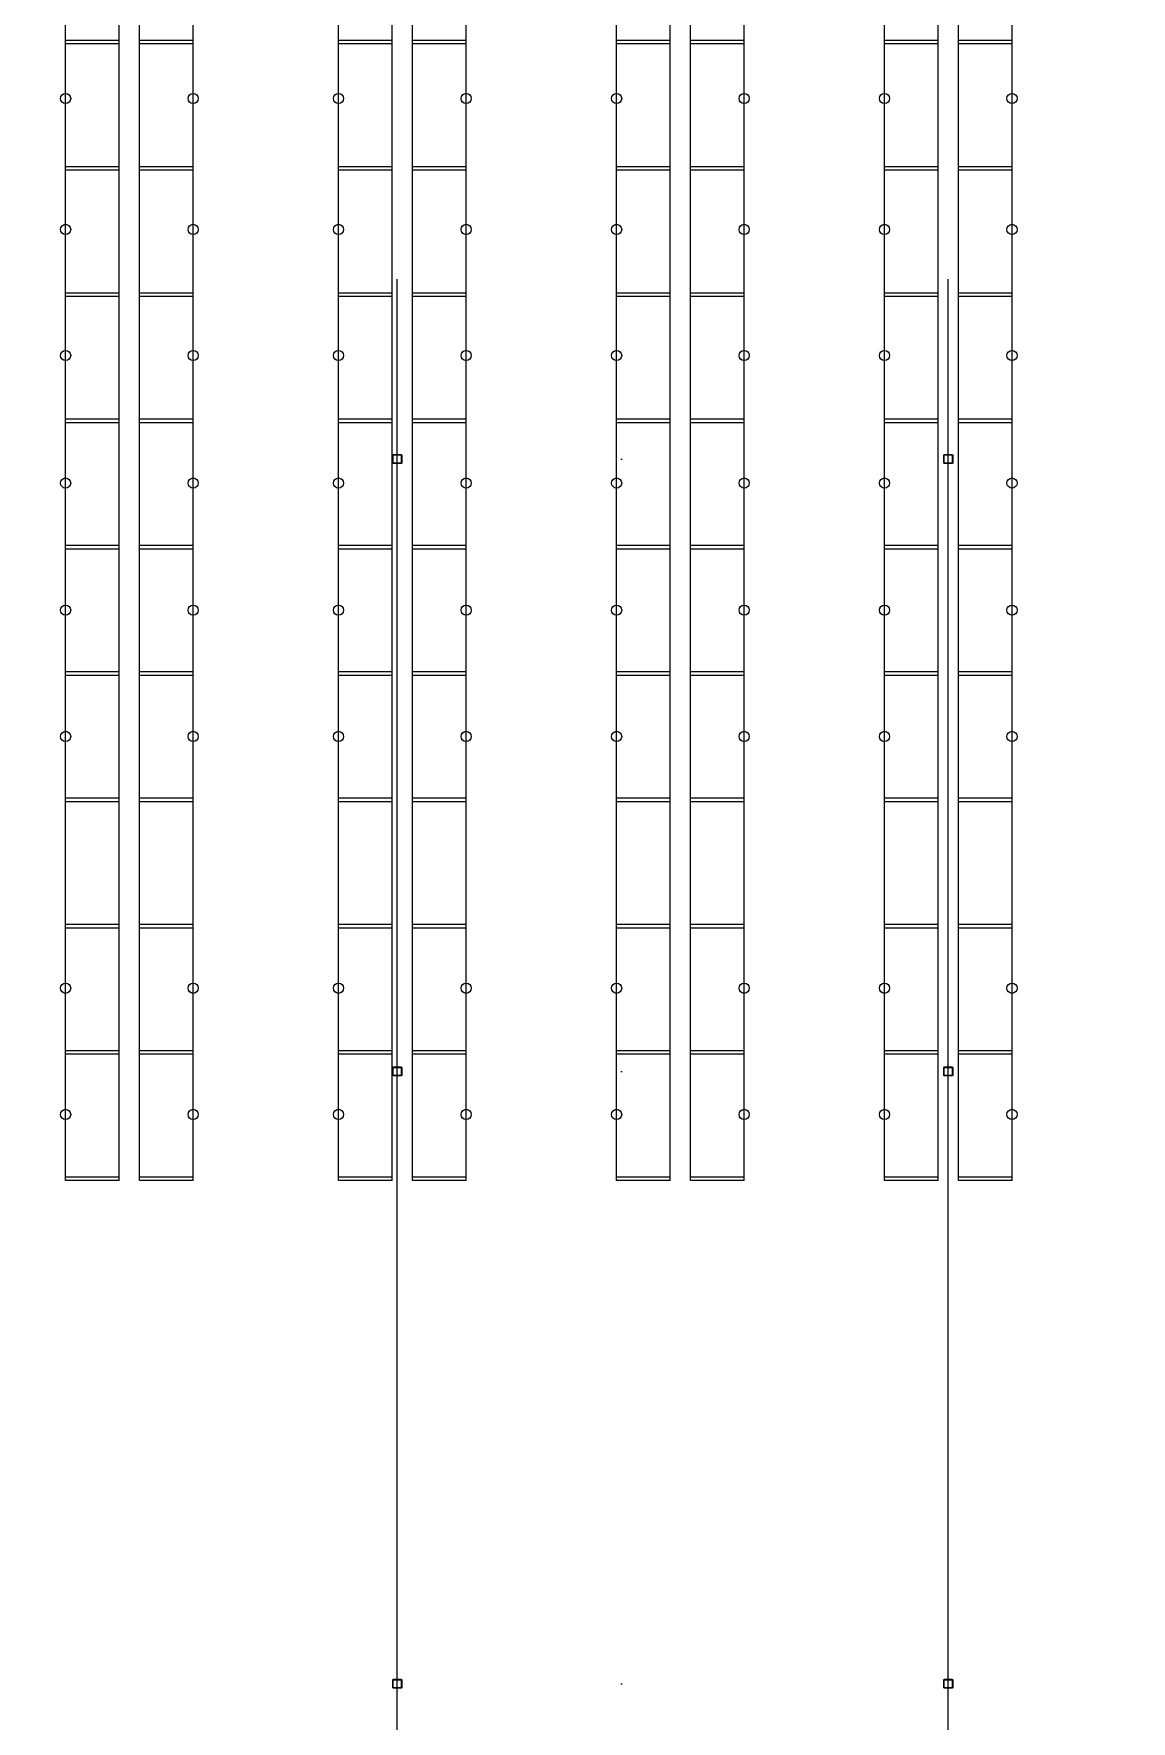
# Model space of a CAD drawing. Header units: millimetres. Extents: x 626570 to 643256, y 6233 to 11343.
# Drawn here: x 631563 to 632423, y 7497 to 8820 of the extents above; entities that cross this region are included whole.
import ezdxf

# ---------------------------------------------------------------- set-up
doc = ezdxf.new("R2010")
doc.units = ezdxf.units.MM
doc.header["$LTSCALE"] = 4000
doc.header["$MEASUREMENT"] = 0
doc.linetypes.add('DASHDOT', pattern=[1, 0.5, -0.25, 0, -0.25])
doc.layers.get('0').update_dxf_attribs({"linetype": 'CONTINUOUS'})
for name, color, linetype in [('LIGHTS', 50, 'CONTINUOUS'), ('MASTERFOUNDATION_1', 4, 'DASHDOT'), ('MASTERFOUNDATION_25', 7, 'CONTINUOUS'), ('RACK', 170, 'CONTINUOUS')]:
    doc.layers.add(name, color=color, linetype=linetype)
doc.styles.get("Standard").update_dxf_attribs({"font": 'simplex.shx'})

# ---------------------------------------------------------------- blocks, each defined once
blk = doc.blocks.new('R96X42')
for p, q in [((0, 0), (0, 42)), ((0, 42), (3, 42)), ((3, 42), (3, 0)), ((3, 42), (99, 42)), ((3, 42), (3, 0)), ((99, 0), (99, 42)), ((99, 0), (99, 42)), ((99, 42), (102, 42)), ((102, 42), (102, 0)), ((0, 0), (3, 0)), ((3, 0), (99, 0)), ((99, 0), (102, 0))]:
    blk.add_line(p, q)
at = {"width": 0.9, "flags": 1}
blk.add_attdef('RACK_TYPE', (18.2, 8.9), '', height=2, dxfattribs=at)

msp = doc.modelspace()

# ---------------------------------------------------------------- linework, layer by layer
at = {"layer": 'LIGHTS'}
for centre in [(631587.8, 8769.2), (631687.8, 8769.2), (631801.8, 8769.2), (631901.8, 8769.2), (632019.8, 8769.2), (632119.8, 8769.2), (632229.8, 8769.2), (632329.8, 8769.2), (631587.8, 8666.6), (631687.8, 8666.6), (631801.8, 8666.6), (631901.8, 8666.6), (632019.8, 8666.6), (632119.8, 8666.6), (632229.8, 8666.6), (632329.8, 8666.6), (631587.8, 8567.8), (631687.8, 8567.8), (631801.8, 8567.8), (631901.8, 8567.8), (632019.8, 8567.8), (632119.8, 8567.8), (632229.8, 8567.8), (632329.8, 8567.8), (631587.8, 8467.8), (631687.8, 8467.8), (631801.8, 8467.8), (631901.8, 8467.8), (632019.8, 8467.8), (632119.8, 8467.8), (632229.8, 8467.8), (632329.8, 8467.8), (631587.8, 8368.1), (631687.8, 8368.1), (631801.8, 8368.1), (631901.8, 8368.1), (632019.8, 8368.1), (632119.8, 8368.1), (632229.8, 8368.1), (632329.8, 8368.1), (631587.8, 8269.2), (631687.8, 8269.2), (631801.8, 8269.2), (631901.8, 8269.2), (632019.8, 8269.2), (632119.8, 8269.2), (632229.8, 8269.2), (632329.8, 8269.2), (631587.8, 8071.8), (631687.8, 8071.8), (631801.8, 8071.8), (631901.8, 8071.8), (632019.8, 8071.8), (632119.8, 8071.8), (632229.8, 8071.8), (632329.8, 8071.8), (631587.8, 7972.9), (631687.8, 7972.9), (631801.8, 7972.9), (631901.8, 7972.9), (632019.8, 7972.9), (632119.8, 7972.9), (632229.8, 7972.9), (632329.8, 7972.9)]:
    msp.add_circle(centre, 3.99, dxfattribs=at)
at = {"layer": 'MASTERFOUNDATION_1', "linetype": 'DASHDOT'}
for p, q in [((631847.8, 6627.5), (631847.8, 11123.2)), ((632279.8, 6627.5), (632279.8, 11123.2)), ((643023.9, 8486.6), (626795.2, 8486.6)), ((643023.9, 8006.6), (626795.2, 8006.6)), ((643023.9, 7526.6), (626795.2, 7526.6)), ((643023.9, 7526.6), (626795.2, 7526.6))]:
    msp.add_line(p, q, dxfattribs=at)
at = {"layer": 'MASTERFOUNDATION_25', "linetype": 'Continuous', "flags": 128}
for points in [[(631845, 8490.1), (631850.7, 8490.1), (631850.7, 8490.1), (631850.8, 8490.1), (631850.8, 8490.1), (631850.8, 8490.1), (631850.8, 8490.1), (631850.8, 8490.1), (631850.9, 8490.1), (631850.9, 8490.1), (631850.9, 8490.1), (631850.9, 8490.1), (631851, 8490.1), (631851, 8490.1), (631851, 8490), (631851, 8490), (631851, 8490), (631851, 8490), (631851.1, 8490), (631851.1, 8490), (631851.1, 8490), (631851.1, 8490), (631851.1, 8489.9), (631851.1, 8489.9), (631851.2, 8489.9), (631851.2, 8489.9), (631851.2, 8489.9), (631851.2, 8489.9), (631851.2, 8489.9), (631851.2, 8489.8), (631851.2, 8489.8), (631851.3, 8489.8), (631851.3, 8489.8), (631851.3, 8489.8), (631851.3, 8489.7), (631851.3, 8489.7), (631851.3, 8489.7), (631851.3, 8489.7), (631851.3, 8489.7), (631851.3, 8489.6), (631851.3, 8489.6), (631851.3, 8489.6), (631851.3, 8489.6), (631851.3, 8489.6), (631851.3, 8489.5), (631851.3, 8489.5), (631851.3, 8489.5), (631851.3, 8483.7), (631851.3, 8483.7), (631851.3, 8483.7), (631851.3, 8483.7), (631851.3, 8483.6), (631851.3, 8483.6), (631851.3, 8483.6), (631851.3, 8483.6), (631851.3, 8483.6), (631851.3, 8483.5), (631851.3, 8483.5), (631851.3, 8483.5), (631851.3, 8483.5), (631851.3, 8483.5), (631851.3, 8483.4), (631851.3, 8483.4), (631851.2, 8483.4), (631851.2, 8483.4), (631851.2, 8483.4), (631851.2, 8483.3), (631851.2, 8483.3), (631851.2, 8483.3), (631851.2, 8483.3), (631851.1, 8483.3), (631851.1, 8483.3), (631851.1, 8483.3), (631851.1, 8483.2), (631851.1, 8483.2), (631851.1, 8483.2), (631851, 8483.2), (631851, 8483.2), (631851, 8483.2), (631851, 8483.2), (631851, 8483.2), (631851, 8483.2), (631850.9, 8483.1), (631850.9, 8483.1), (631850.9, 8483.1), (631850.9, 8483.1), (631850.8, 8483.1), (631850.8, 8483.1), (631850.8, 8483.1), (631850.8, 8483.1), (631850.8, 8483.1), (631850.7, 8483.1), (631850.7, 8483.1), (631845, 8483.1), (631844.9, 8483.1), (631844.9, 8483.1), (631844.9, 8483.1), (631844.9, 8483.1), (631844.9, 8483.1), (631844.8, 8483.1), (631844.8, 8483.1), (631844.8, 8483.1), (631844.8, 8483.1), (631844.7, 8483.1), (631844.7, 8483.2), (631844.7, 8483.2), (631844.7, 8483.2), (631844.7, 8483.2), (631844.6, 8483.2), (631844.6, 8483.2), (631844.6, 8483.2), (631844.6, 8483.2), (631844.6, 8483.2), (631844.6, 8483.3), (631844.5, 8483.3), (631844.5, 8483.3), (631844.5, 8483.3), (631844.5, 8483.3), (631844.5, 8483.3), (631844.5, 8483.3), (631844.5, 8483.4), (631844.4, 8483.4), (631844.4, 8483.4), (631844.4, 8483.4), (631844.4, 8483.4), (631844.4, 8483.5), (631844.4, 8483.5), (631844.4, 8483.5), (631844.4, 8483.5), (631844.4, 8483.5), (631844.4, 8483.6), (631844.4, 8483.6), (631844.4, 8483.6), (631844.3, 8483.6), (631844.3, 8483.6), (631844.3, 8483.7), (631844.3, 8483.7), (631844.3, 8483.7), (631844.3, 8483.7), (631844.3, 8489.5), (631844.3, 8489.5), (631844.3, 8489.5), (631844.3, 8489.6), (631844.3, 8489.6), (631844.3, 8489.6), (631844.4, 8489.6), (631844.4, 8489.6), (631844.4, 8489.7), (631844.4, 8489.7), (631844.4, 8489.7), (631844.4, 8489.7), (631844.4, 8489.7), (631844.4, 8489.8), (631844.4, 8489.8), (631844.4, 8489.8), (631844.4, 8489.8), (631844.4, 8489.8), (631844.5, 8489.9), (631844.5, 8489.9), (631844.5, 8489.9), (631844.5, 8489.9), (631844.5, 8489.9), (631844.5, 8489.9), (631844.5, 8489.9), (631844.6, 8490), (631844.6, 8490), (631844.6, 8490), (631844.6, 8490), (631844.6, 8490), (631844.6, 8490), (631844.7, 8490), (631844.7, 8490), (631844.7, 8490.1), (631844.7, 8490.1), (631844.7, 8490.1), (631844.8, 8490.1), (631844.8, 8490.1), (631844.8, 8490.1), (631844.8, 8490.1), (631844.9, 8490.1), (631844.9, 8490.1), (631844.9, 8490.1), (631844.9, 8490.1), (631844.9, 8490.1), (631845, 8490.1)], [(631845, 8489.8), (631850.7, 8489.8), (631850.7, 8489.8), (631850.7, 8489.8), (631850.7, 8489.8), (631850.8, 8489.8), (631850.8, 8489.8), (631850.8, 8489.8), (631850.8, 8489.8), (631850.8, 8489.8), (631850.8, 8489.8), (631850.8, 8489.8), (631850.8, 8489.8), (631850.8, 8489.8), (631850.9, 8489.8), (631850.9, 8489.8), (631850.9, 8489.8), (631850.9, 8489.7), (631850.9, 8489.7), (631850.9, 8489.7), (631850.9, 8489.7), (631850.9, 8489.7), (631850.9, 8489.7), (631850.9, 8489.7), (631850.9, 8489.7), (631850.9, 8489.7), (631851, 8489.7), (631851, 8489.7), (631851, 8489.7), (631851, 8489.7), (631851, 8489.7), (631851, 8489.6), (631851, 8489.6), (631851, 8489.6), (631851, 8489.6), (631851, 8489.6), (631851, 8489.6), (631851, 8489.6), (631851, 8489.6), (631851, 8489.6), (631851, 8489.6), (631851, 8489.5), (631851, 8489.5), (631851, 8489.5), (631851, 8489.5), (631851, 8489.5), (631851, 8489.5), (631851, 8483.7), (631851, 8483.7), (631851, 8483.7), (631851, 8483.7), (631851, 8483.7), (631851, 8483.7), (631851, 8483.7), (631851, 8483.7), (631851, 8483.6), (631851, 8483.6), (631851, 8483.6), (631851, 8483.6), (631851, 8483.6), (631851, 8483.6), (631851, 8483.6), (631851, 8483.6), (631851, 8483.6), (631851, 8483.6), (631851, 8483.5), (631851, 8483.5), (631851, 8483.5), (631850.9, 8483.5), (631850.9, 8483.5), (631850.9, 8483.5), (631850.9, 8483.5), (631850.9, 8483.5), (631850.9, 8483.5), (631850.9, 8483.5), (631850.9, 8483.5), (631850.9, 8483.5), (631850.9, 8483.5), (631850.9, 8483.5), (631850.9, 8483.5), (631850.8, 8483.4), (631850.8, 8483.4), (631850.8, 8483.4), (631850.8, 8483.4), (631850.8, 8483.4), (631850.8, 8483.4), (631850.8, 8483.4), (631850.8, 8483.4), (631850.8, 8483.4), (631850.7, 8483.4), (631850.7, 8483.4), (631850.7, 8483.4), (631850.7, 8483.4), (631845, 8483.4), (631844.9, 8483.4), (631844.9, 8483.4), (631844.9, 8483.4), (631844.9, 8483.4), (631844.9, 8483.4), (631844.9, 8483.4), (631844.9, 8483.4), (631844.9, 8483.4), (631844.9, 8483.4), (631844.9, 8483.4), (631844.8, 8483.4), (631844.8, 8483.4), (631844.8, 8483.5), (631844.8, 8483.5), (631844.8, 8483.5), (631844.8, 8483.5), (631844.8, 8483.5), (631844.8, 8483.5), (631844.8, 8483.5), (631844.8, 8483.5), (631844.8, 8483.5), (631844.7, 8483.5), (631844.7, 8483.5), (631844.7, 8483.5), (631844.7, 8483.5), (631844.7, 8483.5), (631844.7, 8483.5), (631844.7, 8483.6), (631844.7, 8483.6), (631844.7, 8483.6), (631844.7, 8483.6), (631844.7, 8483.6), (631844.7, 8483.6), (631844.7, 8483.6), (631844.7, 8483.6), (631844.7, 8483.6), (631844.7, 8483.6), (631844.7, 8483.7), (631844.7, 8483.7), (631844.7, 8483.7), (631844.7, 8483.7), (631844.7, 8483.7), (631844.7, 8483.7), (631844.7, 8483.7), (631844.7, 8483.7), (631844.7, 8489.5), (631844.7, 8489.5), (631844.7, 8489.5), (631844.7, 8489.5), (631844.7, 8489.5), (631844.7, 8489.5), (631844.7, 8489.6), (631844.7, 8489.6), (631844.7, 8489.6), (631844.7, 8489.6), (631844.7, 8489.6), (631844.7, 8489.6), (631844.7, 8489.6), (631844.7, 8489.6), (631844.7, 8489.6), (631844.7, 8489.6), (631844.7, 8489.7), (631844.7, 8489.7), (631844.7, 8489.7), (631844.7, 8489.7), (631844.7, 8489.7), (631844.7, 8489.7), (631844.7, 8489.7), (631844.7, 8489.7), (631844.8, 8489.7), (631844.8, 8489.7), (631844.8, 8489.7), (631844.8, 8489.7), (631844.8, 8489.7), (631844.8, 8489.7), (631844.8, 8489.8), (631844.8, 8489.8), (631844.8, 8489.8), (631844.8, 8489.8), (631844.8, 8489.8), (631844.9, 8489.8), (631844.9, 8489.8), (631844.9, 8489.8), (631844.9, 8489.8), (631844.9, 8489.8), (631844.9, 8489.8), (631844.9, 8489.8), (631844.9, 8489.8), (631844.9, 8489.8), (631844.9, 8489.8), (631845, 8489.8)], [(632277, 8490.1), (632282.7, 8490.1), (632282.7, 8490.1), (632282.8, 8490.1), (632282.8, 8490.1), (632282.8, 8490.1), (632282.8, 8490.1), (632282.9, 8490.1), (632282.9, 8490.1), (632282.9, 8490.1), (632282.9, 8490.1), (632282.9, 8490.1), (632283, 8490.1), (632283, 8490.1), (632283, 8490), (632283, 8490), (632283, 8490), (632283.1, 8490), (632283.1, 8490), (632283.1, 8490), (632283.1, 8490), (632283.1, 8490), (632283.1, 8489.9), (632283.2, 8489.9), (632283.2, 8489.9), (632283.2, 8489.9), (632283.2, 8489.9), (632283.2, 8489.9), (632283.2, 8489.9), (632283.2, 8489.8), (632283.3, 8489.8), (632283.3, 8489.8), (632283.3, 8489.8), (632283.3, 8489.8), (632283.3, 8489.7), (632283.3, 8489.7), (632283.3, 8489.7), (632283.3, 8489.7), (632283.3, 8489.7), (632283.3, 8489.6), (632283.3, 8489.6), (632283.3, 8489.6), (632283.3, 8489.6), (632283.3, 8489.6), (632283.3, 8489.5), (632283.3, 8489.5), (632283.3, 8489.5), (632283.3, 8483.7), (632283.3, 8483.7), (632283.3, 8483.7), (632283.3, 8483.7), (632283.3, 8483.6), (632283.3, 8483.6), (632283.3, 8483.6), (632283.3, 8483.6), (632283.3, 8483.6), (632283.3, 8483.5), (632283.3, 8483.5), (632283.3, 8483.5), (632283.3, 8483.5), (632283.3, 8483.5), (632283.3, 8483.4), (632283.3, 8483.4), (632283.3, 8483.4), (632283.2, 8483.4), (632283.2, 8483.4), (632283.2, 8483.3), (632283.2, 8483.3), (632283.2, 8483.3), (632283.2, 8483.3), (632283.2, 8483.3), (632283.1, 8483.3), (632283.1, 8483.3), (632283.1, 8483.2), (632283.1, 8483.2), (632283.1, 8483.2), (632283.1, 8483.2), (632283, 8483.2), (632283, 8483.2), (632283, 8483.2), (632283, 8483.2), (632283, 8483.2), (632282.9, 8483.1), (632282.9, 8483.1), (632282.9, 8483.1), (632282.9, 8483.1), (632282.9, 8483.1), (632282.8, 8483.1), (632282.8, 8483.1), (632282.8, 8483.1), (632282.8, 8483.1), (632282.7, 8483.1), (632282.7, 8483.1), (632277, 8483.1), (632276.9, 8483.1), (632276.9, 8483.1), (632276.9, 8483.1), (632276.9, 8483.1), (632276.9, 8483.1), (632276.8, 8483.1), (632276.8, 8483.1), (632276.8, 8483.1), (632276.8, 8483.1), (632276.8, 8483.1), (632276.7, 8483.2), (632276.7, 8483.2), (632276.7, 8483.2), (632276.7, 8483.2), (632276.7, 8483.2), (632276.6, 8483.2), (632276.6, 8483.2), (632276.6, 8483.2), (632276.6, 8483.2), (632276.6, 8483.3), (632276.6, 8483.3), (632276.5, 8483.3), (632276.5, 8483.3), (632276.5, 8483.3), (632276.5, 8483.3), (632276.5, 8483.3), (632276.5, 8483.4), (632276.5, 8483.4), (632276.4, 8483.4), (632276.4, 8483.4), (632276.4, 8483.4), (632276.4, 8483.5), (632276.4, 8483.5), (632276.4, 8483.5), (632276.4, 8483.5), (632276.4, 8483.5), (632276.4, 8483.6), (632276.4, 8483.6), (632276.4, 8483.6), (632276.4, 8483.6), (632276.4, 8483.6), (632276.4, 8483.7), (632276.3, 8483.7), (632276.3, 8483.7), (632276.3, 8483.7), (632276.3, 8489.5), (632276.3, 8489.5), (632276.3, 8489.5), (632276.4, 8489.6), (632276.4, 8489.6), (632276.4, 8489.6), (632276.4, 8489.6), (632276.4, 8489.6), (632276.4, 8489.7), (632276.4, 8489.7), (632276.4, 8489.7), (632276.4, 8489.7), (632276.4, 8489.7), (632276.4, 8489.8), (632276.4, 8489.8), (632276.4, 8489.8), (632276.4, 8489.8), (632276.5, 8489.8), (632276.5, 8489.9), (632276.5, 8489.9), (632276.5, 8489.9), (632276.5, 8489.9), (632276.5, 8489.9), (632276.5, 8489.9), (632276.6, 8489.9), (632276.6, 8490), (632276.6, 8490), (632276.6, 8490), (632276.6, 8490), (632276.6, 8490), (632276.7, 8490), (632276.7, 8490), (632276.7, 8490), (632276.7, 8490.1), (632276.7, 8490.1), (632276.8, 8490.1), (632276.8, 8490.1), (632276.8, 8490.1), (632276.8, 8490.1), (632276.8, 8490.1), (632276.9, 8490.1), (632276.9, 8490.1), (632276.9, 8490.1), (632276.9, 8490.1), (632276.9, 8490.1), (632277, 8490.1)], [(632277, 8489.8), (632282.7, 8489.8), (632282.7, 8489.8), (632282.7, 8489.8), (632282.8, 8489.8), (632282.8, 8489.8), (632282.8, 8489.8), (632282.8, 8489.8), (632282.8, 8489.8), (632282.8, 8489.8), (632282.8, 8489.8), (632282.8, 8489.8), (632282.8, 8489.8), (632282.9, 8489.8), (632282.9, 8489.8), (632282.9, 8489.8), (632282.9, 8489.8), (632282.9, 8489.7), (632282.9, 8489.7), (632282.9, 8489.7), (632282.9, 8489.7), (632282.9, 8489.7), (632282.9, 8489.7), (632282.9, 8489.7), (632282.9, 8489.7), (632283, 8489.7), (632283, 8489.7), (632283, 8489.7), (632283, 8489.7), (632283, 8489.7), (632283, 8489.7), (632283, 8489.6), (632283, 8489.6), (632283, 8489.6), (632283, 8489.6), (632283, 8489.6), (632283, 8489.6), (632283, 8489.6), (632283, 8489.6), (632283, 8489.6), (632283, 8489.6), (632283, 8489.5), (632283, 8489.5), (632283, 8489.5), (632283, 8489.5), (632283, 8489.5), (632283, 8489.5), (632283, 8483.7), (632283, 8483.7), (632283, 8483.7), (632283, 8483.7), (632283, 8483.7), (632283, 8483.7), (632283, 8483.7), (632283, 8483.7), (632283, 8483.6), (632283, 8483.6), (632283, 8483.6), (632283, 8483.6), (632283, 8483.6), (632283, 8483.6), (632283, 8483.6), (632283, 8483.6), (632283, 8483.6), (632283, 8483.6), (632283, 8483.5), (632283, 8483.5), (632283, 8483.5), (632283, 8483.5), (632282.9, 8483.5), (632282.9, 8483.5), (632282.9, 8483.5), (632282.9, 8483.5), (632282.9, 8483.5), (632282.9, 8483.5), (632282.9, 8483.5), (632282.9, 8483.5), (632282.9, 8483.5), (632282.9, 8483.5), (632282.9, 8483.5), (632282.9, 8483.4), (632282.8, 8483.4), (632282.8, 8483.4), (632282.8, 8483.4), (632282.8, 8483.4), (632282.8, 8483.4), (632282.8, 8483.4), (632282.8, 8483.4), (632282.8, 8483.4), (632282.8, 8483.4), (632282.7, 8483.4), (632282.7, 8483.4), (632282.7, 8483.4), (632277, 8483.4), (632277, 8483.4), (632276.9, 8483.4), (632276.9, 8483.4), (632276.9, 8483.4), (632276.9, 8483.4), (632276.9, 8483.4), (632276.9, 8483.4), (632276.9, 8483.4), (632276.9, 8483.4), (632276.9, 8483.4), (632276.9, 8483.4), (632276.8, 8483.4), (632276.8, 8483.5), (632276.8, 8483.5), (632276.8, 8483.5), (632276.8, 8483.5), (632276.8, 8483.5), (632276.8, 8483.5), (632276.8, 8483.5), (632276.8, 8483.5), (632276.8, 8483.5), (632276.8, 8483.5), (632276.7, 8483.5), (632276.7, 8483.5), (632276.7, 8483.5), (632276.7, 8483.5), (632276.7, 8483.5), (632276.7, 8483.6), (632276.7, 8483.6), (632276.7, 8483.6), (632276.7, 8483.6), (632276.7, 8483.6), (632276.7, 8483.6), (632276.7, 8483.6), (632276.7, 8483.6), (632276.7, 8483.6), (632276.7, 8483.6), (632276.7, 8483.7), (632276.7, 8483.7), (632276.7, 8483.7), (632276.7, 8483.7), (632276.7, 8483.7), (632276.7, 8483.7), (632276.7, 8483.7), (632276.7, 8483.7), (632276.7, 8489.5), (632276.7, 8489.5), (632276.7, 8489.5), (632276.7, 8489.5), (632276.7, 8489.5), (632276.7, 8489.5), (632276.7, 8489.6), (632276.7, 8489.6), (632276.7, 8489.6), (632276.7, 8489.6), (632276.7, 8489.6), (632276.7, 8489.6), (632276.7, 8489.6), (632276.7, 8489.6), (632276.7, 8489.6), (632276.7, 8489.6), (632276.7, 8489.7), (632276.7, 8489.7), (632276.7, 8489.7), (632276.7, 8489.7), (632276.7, 8489.7), (632276.7, 8489.7), (632276.7, 8489.7), (632276.8, 8489.7), (632276.8, 8489.7), (632276.8, 8489.7), (632276.8, 8489.7), (632276.8, 8489.7), (632276.8, 8489.7), (632276.8, 8489.7), (632276.8, 8489.8), (632276.8, 8489.8), (632276.8, 8489.8), (632276.8, 8489.8), (632276.9, 8489.8), (632276.9, 8489.8), (632276.9, 8489.8), (632276.9, 8489.8), (632276.9, 8489.8), (632276.9, 8489.8), (632276.9, 8489.8), (632276.9, 8489.8), (632276.9, 8489.8), (632276.9, 8489.8), (632277, 8489.8), (632277, 8489.8)], [(631845, 8010.1), (631850.7, 8010.1), (631850.7, 8010.1), (631850.8, 8010.1), (631850.8, 8010.1), (631850.8, 8010.1), (631850.8, 8010.1), (631850.8, 8010.1), (631850.9, 8010.1), (631850.9, 8010.1), (631850.9, 8010.1), (631850.9, 8010.1), (631851, 8010.1), (631851, 8010.1), (631851, 8010), (631851, 8010), (631851, 8010), (631851, 8010), (631851.1, 8010), (631851.1, 8010), (631851.1, 8010), (631851.1, 8010), (631851.1, 8009.9), (631851.1, 8009.9), (631851.2, 8009.9), (631851.2, 8009.9), (631851.2, 8009.9), (631851.2, 8009.9), (631851.2, 8009.9), (631851.2, 8009.8), (631851.2, 8009.8), (631851.3, 8009.8), (631851.3, 8009.8), (631851.3, 8009.8), (631851.3, 8009.7), (631851.3, 8009.7), (631851.3, 8009.7), (631851.3, 8009.7), (631851.3, 8009.7), (631851.3, 8009.6), (631851.3, 8009.6), (631851.3, 8009.6), (631851.3, 8009.6), (631851.3, 8009.6), (631851.3, 8009.5), (631851.3, 8009.5), (631851.3, 8009.5), (631851.3, 8003.7), (631851.3, 8003.7), (631851.3, 8003.7), (631851.3, 8003.7), (631851.3, 8003.6), (631851.3, 8003.6), (631851.3, 8003.6), (631851.3, 8003.6), (631851.3, 8003.6), (631851.3, 8003.5), (631851.3, 8003.5), (631851.3, 8003.5), (631851.3, 8003.5), (631851.3, 8003.5), (631851.3, 8003.4), (631851.3, 8003.4), (631851.2, 8003.4), (631851.2, 8003.4), (631851.2, 8003.4), (631851.2, 8003.3), (631851.2, 8003.3), (631851.2, 8003.3), (631851.2, 8003.3), (631851.1, 8003.3), (631851.1, 8003.3), (631851.1, 8003.3), (631851.1, 8003.2), (631851.1, 8003.2), (631851.1, 8003.2), (631851, 8003.2), (631851, 8003.2), (631851, 8003.2), (631851, 8003.2), (631851, 8003.2), (631851, 8003.2), (631850.9, 8003.1), (631850.9, 8003.1), (631850.9, 8003.1), (631850.9, 8003.1), (631850.8, 8003.1), (631850.8, 8003.1), (631850.8, 8003.1), (631850.8, 8003.1), (631850.8, 8003.1), (631850.7, 8003.1), (631850.7, 8003.1), (631845, 8003.1), (631844.9, 8003.1), (631844.9, 8003.1), (631844.9, 8003.1), (631844.9, 8003.1), (631844.9, 8003.1), (631844.8, 8003.1), (631844.8, 8003.1), (631844.8, 8003.1), (631844.8, 8003.1), (631844.7, 8003.1), (631844.7, 8003.2), (631844.7, 8003.2), (631844.7, 8003.2), (631844.7, 8003.2), (631844.6, 8003.2), (631844.6, 8003.2), (631844.6, 8003.2), (631844.6, 8003.2), (631844.6, 8003.2), (631844.6, 8003.3), (631844.5, 8003.3), (631844.5, 8003.3), (631844.5, 8003.3), (631844.5, 8003.3), (631844.5, 8003.3), (631844.5, 8003.3), (631844.5, 8003.4), (631844.4, 8003.4), (631844.4, 8003.4), (631844.4, 8003.4), (631844.4, 8003.4), (631844.4, 8003.5), (631844.4, 8003.5), (631844.4, 8003.5), (631844.4, 8003.5), (631844.4, 8003.5), (631844.4, 8003.6), (631844.4, 8003.6), (631844.4, 8003.6), (631844.3, 8003.6), (631844.3, 8003.6), (631844.3, 8003.7), (631844.3, 8003.7), (631844.3, 8003.7), (631844.3, 8003.7), (631844.3, 8009.5), (631844.3, 8009.5), (631844.3, 8009.5), (631844.3, 8009.6), (631844.3, 8009.6), (631844.3, 8009.6), (631844.4, 8009.6), (631844.4, 8009.6), (631844.4, 8009.7), (631844.4, 8009.7), (631844.4, 8009.7), (631844.4, 8009.7), (631844.4, 8009.7), (631844.4, 8009.8), (631844.4, 8009.8), (631844.4, 8009.8), (631844.4, 8009.8), (631844.4, 8009.8), (631844.5, 8009.9), (631844.5, 8009.9), (631844.5, 8009.9), (631844.5, 8009.9), (631844.5, 8009.9), (631844.5, 8009.9), (631844.5, 8009.9), (631844.6, 8010), (631844.6, 8010), (631844.6, 8010), (631844.6, 8010), (631844.6, 8010), (631844.6, 8010), (631844.7, 8010), (631844.7, 8010), (631844.7, 8010.1), (631844.7, 8010.1), (631844.7, 8010.1), (631844.8, 8010.1), (631844.8, 8010.1), (631844.8, 8010.1), (631844.8, 8010.1), (631844.9, 8010.1), (631844.9, 8010.1), (631844.9, 8010.1), (631844.9, 8010.1), (631844.9, 8010.1), (631845, 8010.1)], [(631845, 8009.8), (631850.7, 8009.8), (631850.7, 8009.8), (631850.7, 8009.8), (631850.7, 8009.8), (631850.8, 8009.8), (631850.8, 8009.8), (631850.8, 8009.8), (631850.8, 8009.8), (631850.8, 8009.8), (631850.8, 8009.8), (631850.8, 8009.8), (631850.8, 8009.8), (631850.8, 8009.8), (631850.9, 8009.8), (631850.9, 8009.8), (631850.9, 8009.8), (631850.9, 8009.7), (631850.9, 8009.7), (631850.9, 8009.7), (631850.9, 8009.7), (631850.9, 8009.7), (631850.9, 8009.7), (631850.9, 8009.7), (631850.9, 8009.7), (631850.9, 8009.7), (631851, 8009.7), (631851, 8009.7), (631851, 8009.7), (631851, 8009.7), (631851, 8009.7), (631851, 8009.6), (631851, 8009.6), (631851, 8009.6), (631851, 8009.6), (631851, 8009.6), (631851, 8009.6), (631851, 8009.6), (631851, 8009.6), (631851, 8009.6), (631851, 8009.6), (631851, 8009.5), (631851, 8009.5), (631851, 8009.5), (631851, 8009.5), (631851, 8009.5), (631851, 8009.5), (631851, 8003.7), (631851, 8003.7), (631851, 8003.7), (631851, 8003.7), (631851, 8003.7), (631851, 8003.7), (631851, 8003.7), (631851, 8003.7), (631851, 8003.6), (631851, 8003.6), (631851, 8003.6), (631851, 8003.6), (631851, 8003.6), (631851, 8003.6), (631851, 8003.6), (631851, 8003.6), (631851, 8003.6), (631851, 8003.6), (631851, 8003.5), (631851, 8003.5), (631851, 8003.5), (631850.9, 8003.5), (631850.9, 8003.5), (631850.9, 8003.5), (631850.9, 8003.5), (631850.9, 8003.5), (631850.9, 8003.5), (631850.9, 8003.5), (631850.9, 8003.5), (631850.9, 8003.5), (631850.9, 8003.5), (631850.9, 8003.5), (631850.9, 8003.5), (631850.8, 8003.4), (631850.8, 8003.4), (631850.8, 8003.4), (631850.8, 8003.4), (631850.8, 8003.4), (631850.8, 8003.4), (631850.8, 8003.4), (631850.8, 8003.4), (631850.8, 8003.4), (631850.7, 8003.4), (631850.7, 8003.4), (631850.7, 8003.4), (631850.7, 8003.4), (631845, 8003.4), (631844.9, 8003.4), (631844.9, 8003.4), (631844.9, 8003.4), (631844.9, 8003.4), (631844.9, 8003.4), (631844.9, 8003.4), (631844.9, 8003.4), (631844.9, 8003.4), (631844.9, 8003.4), (631844.9, 8003.4), (631844.8, 8003.4), (631844.8, 8003.4), (631844.8, 8003.5), (631844.8, 8003.5), (631844.8, 8003.5), (631844.8, 8003.5), (631844.8, 8003.5), (631844.8, 8003.5), (631844.8, 8003.5), (631844.8, 8003.5), (631844.8, 8003.5), (631844.7, 8003.5), (631844.7, 8003.5), (631844.7, 8003.5), (631844.7, 8003.5), (631844.7, 8003.5), (631844.7, 8003.5), (631844.7, 8003.6), (631844.7, 8003.6), (631844.7, 8003.6), (631844.7, 8003.6), (631844.7, 8003.6), (631844.7, 8003.6), (631844.7, 8003.6), (631844.7, 8003.6), (631844.7, 8003.6), (631844.7, 8003.6), (631844.7, 8003.7), (631844.7, 8003.7), (631844.7, 8003.7), (631844.7, 8003.7), (631844.7, 8003.7), (631844.7, 8003.7), (631844.7, 8003.7), (631844.7, 8003.7), (631844.7, 8009.5), (631844.7, 8009.5), (631844.7, 8009.5), (631844.7, 8009.5), (631844.7, 8009.5), (631844.7, 8009.5), (631844.7, 8009.6), (631844.7, 8009.6), (631844.7, 8009.6), (631844.7, 8009.6), (631844.7, 8009.6), (631844.7, 8009.6), (631844.7, 8009.6), (631844.7, 8009.6), (631844.7, 8009.6), (631844.7, 8009.6), (631844.7, 8009.7), (631844.7, 8009.7), (631844.7, 8009.7), (631844.7, 8009.7), (631844.7, 8009.7), (631844.7, 8009.7), (631844.7, 8009.7), (631844.7, 8009.7), (631844.8, 8009.7), (631844.8, 8009.7), (631844.8, 8009.7), (631844.8, 8009.7), (631844.8, 8009.7), (631844.8, 8009.7), (631844.8, 8009.8), (631844.8, 8009.8), (631844.8, 8009.8), (631844.8, 8009.8), (631844.8, 8009.8), (631844.9, 8009.8), (631844.9, 8009.8), (631844.9, 8009.8), (631844.9, 8009.8), (631844.9, 8009.8), (631844.9, 8009.8), (631844.9, 8009.8), (631844.9, 8009.8), (631844.9, 8009.8), (631844.9, 8009.8), (631845, 8009.8)], [(632277, 8010.1), (632282.7, 8010.1), (632282.7, 8010.1), (632282.8, 8010.1), (632282.8, 8010.1), (632282.8, 8010.1), (632282.8, 8010.1), (632282.9, 8010.1), (632282.9, 8010.1), (632282.9, 8010.1), (632282.9, 8010.1), (632282.9, 8010.1), (632283, 8010.1), (632283, 8010.1), (632283, 8010), (632283, 8010), (632283, 8010), (632283.1, 8010), (632283.1, 8010), (632283.1, 8010), (632283.1, 8010), (632283.1, 8010), (632283.1, 8009.9), (632283.2, 8009.9), (632283.2, 8009.9), (632283.2, 8009.9), (632283.2, 8009.9), (632283.2, 8009.9), (632283.2, 8009.9), (632283.2, 8009.8), (632283.3, 8009.8), (632283.3, 8009.8), (632283.3, 8009.8), (632283.3, 8009.8), (632283.3, 8009.7), (632283.3, 8009.7), (632283.3, 8009.7), (632283.3, 8009.7), (632283.3, 8009.7), (632283.3, 8009.6), (632283.3, 8009.6), (632283.3, 8009.6), (632283.3, 8009.6), (632283.3, 8009.6), (632283.3, 8009.5), (632283.3, 8009.5), (632283.3, 8009.5), (632283.3, 8003.7), (632283.3, 8003.7), (632283.3, 8003.7), (632283.3, 8003.7), (632283.3, 8003.6), (632283.3, 8003.6), (632283.3, 8003.6), (632283.3, 8003.6), (632283.3, 8003.6), (632283.3, 8003.5), (632283.3, 8003.5), (632283.3, 8003.5), (632283.3, 8003.5), (632283.3, 8003.5), (632283.3, 8003.4), (632283.3, 8003.4), (632283.3, 8003.4), (632283.2, 8003.4), (632283.2, 8003.4), (632283.2, 8003.3), (632283.2, 8003.3), (632283.2, 8003.3), (632283.2, 8003.3), (632283.2, 8003.3), (632283.1, 8003.3), (632283.1, 8003.3), (632283.1, 8003.2), (632283.1, 8003.2), (632283.1, 8003.2), (632283.1, 8003.2), (632283, 8003.2), (632283, 8003.2), (632283, 8003.2), (632283, 8003.2), (632283, 8003.2), (632282.9, 8003.1), (632282.9, 8003.1), (632282.9, 8003.1), (632282.9, 8003.1), (632282.9, 8003.1), (632282.8, 8003.1), (632282.8, 8003.1), (632282.8, 8003.1), (632282.8, 8003.1), (632282.7, 8003.1), (632282.7, 8003.1), (632277, 8003.1), (632276.9, 8003.1), (632276.9, 8003.1), (632276.9, 8003.1), (632276.9, 8003.1), (632276.9, 8003.1), (632276.8, 8003.1), (632276.8, 8003.1), (632276.8, 8003.1), (632276.8, 8003.1), (632276.8, 8003.1), (632276.7, 8003.2), (632276.7, 8003.2), (632276.7, 8003.2), (632276.7, 8003.2), (632276.7, 8003.2), (632276.6, 8003.2), (632276.6, 8003.2), (632276.6, 8003.2), (632276.6, 8003.2), (632276.6, 8003.3), (632276.6, 8003.3), (632276.5, 8003.3), (632276.5, 8003.3), (632276.5, 8003.3), (632276.5, 8003.3), (632276.5, 8003.3), (632276.5, 8003.4), (632276.5, 8003.4), (632276.4, 8003.4), (632276.4, 8003.4), (632276.4, 8003.4), (632276.4, 8003.5), (632276.4, 8003.5), (632276.4, 8003.5), (632276.4, 8003.5), (632276.4, 8003.5), (632276.4, 8003.6), (632276.4, 8003.6), (632276.4, 8003.6), (632276.4, 8003.6), (632276.4, 8003.6), (632276.4, 8003.7), (632276.3, 8003.7), (632276.3, 8003.7), (632276.3, 8003.7), (632276.3, 8009.5), (632276.3, 8009.5), (632276.3, 8009.5), (632276.4, 8009.6), (632276.4, 8009.6), (632276.4, 8009.6), (632276.4, 8009.6), (632276.4, 8009.6), (632276.4, 8009.7), (632276.4, 8009.7), (632276.4, 8009.7), (632276.4, 8009.7), (632276.4, 8009.7), (632276.4, 8009.8), (632276.4, 8009.8), (632276.4, 8009.8), (632276.4, 8009.8), (632276.5, 8009.8), (632276.5, 8009.9), (632276.5, 8009.9), (632276.5, 8009.9), (632276.5, 8009.9), (632276.5, 8009.9), (632276.5, 8009.9), (632276.6, 8009.9), (632276.6, 8010), (632276.6, 8010), (632276.6, 8010), (632276.6, 8010), (632276.6, 8010), (632276.7, 8010), (632276.7, 8010), (632276.7, 8010), (632276.7, 8010.1), (632276.7, 8010.1), (632276.8, 8010.1), (632276.8, 8010.1), (632276.8, 8010.1), (632276.8, 8010.1), (632276.8, 8010.1), (632276.9, 8010.1), (632276.9, 8010.1), (632276.9, 8010.1), (632276.9, 8010.1), (632276.9, 8010.1), (632277, 8010.1)], [(632277, 8009.8), (632282.7, 8009.8), (632282.7, 8009.8), (632282.7, 8009.8), (632282.8, 8009.8), (632282.8, 8009.8), (632282.8, 8009.8), (632282.8, 8009.8), (632282.8, 8009.8), (632282.8, 8009.8), (632282.8, 8009.8), (632282.8, 8009.8), (632282.8, 8009.8), (632282.9, 8009.8), (632282.9, 8009.8), (632282.9, 8009.8), (632282.9, 8009.8), (632282.9, 8009.7), (632282.9, 8009.7), (632282.9, 8009.7), (632282.9, 8009.7), (632282.9, 8009.7), (632282.9, 8009.7), (632282.9, 8009.7), (632282.9, 8009.7), (632283, 8009.7), (632283, 8009.7), (632283, 8009.7), (632283, 8009.7), (632283, 8009.7), (632283, 8009.7), (632283, 8009.6), (632283, 8009.6), (632283, 8009.6), (632283, 8009.6), (632283, 8009.6), (632283, 8009.6), (632283, 8009.6), (632283, 8009.6), (632283, 8009.6), (632283, 8009.6), (632283, 8009.5), (632283, 8009.5), (632283, 8009.5), (632283, 8009.5), (632283, 8009.5), (632283, 8009.5), (632283, 8003.7), (632283, 8003.7), (632283, 8003.7), (632283, 8003.7), (632283, 8003.7), (632283, 8003.7), (632283, 8003.7), (632283, 8003.7), (632283, 8003.6), (632283, 8003.6), (632283, 8003.6), (632283, 8003.6), (632283, 8003.6), (632283, 8003.6), (632283, 8003.6), (632283, 8003.6), (632283, 8003.6), (632283, 8003.6), (632283, 8003.5), (632283, 8003.5), (632283, 8003.5), (632283, 8003.5), (632282.9, 8003.5), (632282.9, 8003.5), (632282.9, 8003.5), (632282.9, 8003.5), (632282.9, 8003.5), (632282.9, 8003.5), (632282.9, 8003.5), (632282.9, 8003.5), (632282.9, 8003.5), (632282.9, 8003.5), (632282.9, 8003.5), (632282.9, 8003.4), (632282.8, 8003.4), (632282.8, 8003.4), (632282.8, 8003.4), (632282.8, 8003.4), (632282.8, 8003.4), (632282.8, 8003.4), (632282.8, 8003.4), (632282.8, 8003.4), (632282.8, 8003.4), (632282.7, 8003.4), (632282.7, 8003.4), (632282.7, 8003.4), (632277, 8003.4), (632277, 8003.4), (632276.9, 8003.4), (632276.9, 8003.4), (632276.9, 8003.4), (632276.9, 8003.4), (632276.9, 8003.4), (632276.9, 8003.4), (632276.9, 8003.4), (632276.9, 8003.4), (632276.9, 8003.4), (632276.9, 8003.4), (632276.8, 8003.4), (632276.8, 8003.5), (632276.8, 8003.5), (632276.8, 8003.5), (632276.8, 8003.5), (632276.8, 8003.5), (632276.8, 8003.5), (632276.8, 8003.5), (632276.8, 8003.5), (632276.8, 8003.5), (632276.8, 8003.5), (632276.7, 8003.5), (632276.7, 8003.5), (632276.7, 8003.5), (632276.7, 8003.5), (632276.7, 8003.5), (632276.7, 8003.6), (632276.7, 8003.6), (632276.7, 8003.6), (632276.7, 8003.6), (632276.7, 8003.6), (632276.7, 8003.6), (632276.7, 8003.6), (632276.7, 8003.6), (632276.7, 8003.6), (632276.7, 8003.6), (632276.7, 8003.7), (632276.7, 8003.7), (632276.7, 8003.7), (632276.7, 8003.7), (632276.7, 8003.7), (632276.7, 8003.7), (632276.7, 8003.7), (632276.7, 8003.7), (632276.7, 8009.5), (632276.7, 8009.5), (632276.7, 8009.5), (632276.7, 8009.5), (632276.7, 8009.5), (632276.7, 8009.5), (632276.7, 8009.6), (632276.7, 8009.6), (632276.7, 8009.6), (632276.7, 8009.6), (632276.7, 8009.6), (632276.7, 8009.6), (632276.7, 8009.6), (632276.7, 8009.6), (632276.7, 8009.6), (632276.7, 8009.6), (632276.7, 8009.7), (632276.7, 8009.7), (632276.7, 8009.7), (632276.7, 8009.7), (632276.7, 8009.7), (632276.7, 8009.7), (632276.7, 8009.7), (632276.8, 8009.7), (632276.8, 8009.7), (632276.8, 8009.7), (632276.8, 8009.7), (632276.8, 8009.7), (632276.8, 8009.7), (632276.8, 8009.7), (632276.8, 8009.8), (632276.8, 8009.8), (632276.8, 8009.8), (632276.8, 8009.8), (632276.9, 8009.8), (632276.9, 8009.8), (632276.9, 8009.8), (632276.9, 8009.8), (632276.9, 8009.8), (632276.9, 8009.8), (632276.9, 8009.8), (632276.9, 8009.8), (632276.9, 8009.8), (632276.9, 8009.8), (632277, 8009.8), (632277, 8009.8)], [(631845, 7530.1), (631850.7, 7530.1), (631850.7, 7530.1), (631850.8, 7530.1), (631850.8, 7530.1), (631850.8, 7530.1), (631850.8, 7530.1), (631850.8, 7530.1), (631850.9, 7530.1), (631850.9, 7530.1), (631850.9, 7530.1), (631850.9, 7530.1), (631851, 7530.1), (631851, 7530.1), (631851, 7530), (631851, 7530), (631851, 7530), (631851, 7530), (631851.1, 7530), (631851.1, 7530), (631851.1, 7530), (631851.1, 7530), (631851.1, 7529.9), (631851.1, 7529.9), (631851.2, 7529.9), (631851.2, 7529.9), (631851.2, 7529.9), (631851.2, 7529.9), (631851.2, 7529.9), (631851.2, 7529.8), (631851.2, 7529.8), (631851.3, 7529.8), (631851.3, 7529.8), (631851.3, 7529.8), (631851.3, 7529.7), (631851.3, 7529.7), (631851.3, 7529.7), (631851.3, 7529.7), (631851.3, 7529.7), (631851.3, 7529.6), (631851.3, 7529.6), (631851.3, 7529.6), (631851.3, 7529.6), (631851.3, 7529.6), (631851.3, 7529.5), (631851.3, 7529.5), (631851.3, 7529.5), (631851.3, 7523.7), (631851.3, 7523.7), (631851.3, 7523.7), (631851.3, 7523.7), (631851.3, 7523.6), (631851.3, 7523.6), (631851.3, 7523.6), (631851.3, 7523.6), (631851.3, 7523.6), (631851.3, 7523.5), (631851.3, 7523.5), (631851.3, 7523.5), (631851.3, 7523.5), (631851.3, 7523.5), (631851.3, 7523.4), (631851.3, 7523.4), (631851.2, 7523.4), (631851.2, 7523.4), (631851.2, 7523.4), (631851.2, 7523.3), (631851.2, 7523.3), (631851.2, 7523.3), (631851.2, 7523.3), (631851.1, 7523.3), (631851.1, 7523.3), (631851.1, 7523.3), (631851.1, 7523.2), (631851.1, 7523.2), (631851.1, 7523.2), (631851, 7523.2), (631851, 7523.2), (631851, 7523.2), (631851, 7523.2), (631851, 7523.2), (631851, 7523.2), (631850.9, 7523.1), (631850.9, 7523.1), (631850.9, 7523.1), (631850.9, 7523.1), (631850.8, 7523.1), (631850.8, 7523.1), (631850.8, 7523.1), (631850.8, 7523.1), (631850.8, 7523.1), (631850.7, 7523.1), (631850.7, 7523.1), (631845, 7523.1), (631844.9, 7523.1), (631844.9, 7523.1), (631844.9, 7523.1), (631844.9, 7523.1), (631844.9, 7523.1), (631844.8, 7523.1), (631844.8, 7523.1), (631844.8, 7523.1), (631844.8, 7523.1), (631844.7, 7523.1), (631844.7, 7523.2), (631844.7, 7523.2), (631844.7, 7523.2), (631844.7, 7523.2), (631844.6, 7523.2), (631844.6, 7523.2), (631844.6, 7523.2), (631844.6, 7523.2), (631844.6, 7523.2), (631844.6, 7523.3), (631844.5, 7523.3), (631844.5, 7523.3), (631844.5, 7523.3), (631844.5, 7523.3), (631844.5, 7523.3), (631844.5, 7523.3), (631844.5, 7523.4), (631844.4, 7523.4), (631844.4, 7523.4), (631844.4, 7523.4), (631844.4, 7523.4), (631844.4, 7523.5), (631844.4, 7523.5), (631844.4, 7523.5), (631844.4, 7523.5), (631844.4, 7523.5), (631844.4, 7523.6), (631844.4, 7523.6), (631844.4, 7523.6), (631844.3, 7523.6), (631844.3, 7523.6), (631844.3, 7523.7), (631844.3, 7523.7), (631844.3, 7523.7), (631844.3, 7523.7), (631844.3, 7529.5), (631844.3, 7529.5), (631844.3, 7529.5), (631844.3, 7529.6), (631844.3, 7529.6), (631844.3, 7529.6), (631844.4, 7529.6), (631844.4, 7529.6), (631844.4, 7529.7), (631844.4, 7529.7), (631844.4, 7529.7), (631844.4, 7529.7), (631844.4, 7529.7), (631844.4, 7529.8), (631844.4, 7529.8), (631844.4, 7529.8), (631844.4, 7529.8), (631844.4, 7529.8), (631844.5, 7529.9), (631844.5, 7529.9), (631844.5, 7529.9), (631844.5, 7529.9), (631844.5, 7529.9), (631844.5, 7529.9), (631844.5, 7529.9), (631844.6, 7530), (631844.6, 7530), (631844.6, 7530), (631844.6, 7530), (631844.6, 7530), (631844.6, 7530), (631844.7, 7530), (631844.7, 7530), (631844.7, 7530.1), (631844.7, 7530.1), (631844.7, 7530.1), (631844.8, 7530.1), (631844.8, 7530.1), (631844.8, 7530.1), (631844.8, 7530.1), (631844.9, 7530.1), (631844.9, 7530.1), (631844.9, 7530.1), (631844.9, 7530.1), (631844.9, 7530.1), (631845, 7530.1)], [(631845, 7529.8), (631850.7, 7529.8), (631850.7, 7529.8), (631850.7, 7529.8), (631850.7, 7529.8), (631850.8, 7529.8), (631850.8, 7529.8), (631850.8, 7529.8), (631850.8, 7529.8), (631850.8, 7529.8), (631850.8, 7529.8), (631850.8, 7529.8), (631850.8, 7529.8), (631850.8, 7529.8), (631850.9, 7529.8), (631850.9, 7529.8), (631850.9, 7529.8), (631850.9, 7529.7), (631850.9, 7529.7), (631850.9, 7529.7), (631850.9, 7529.7), (631850.9, 7529.7), (631850.9, 7529.7), (631850.9, 7529.7), (631850.9, 7529.7), (631850.9, 7529.7), (631851, 7529.7), (631851, 7529.7), (631851, 7529.7), (631851, 7529.7), (631851, 7529.7), (631851, 7529.6), (631851, 7529.6), (631851, 7529.6), (631851, 7529.6), (631851, 7529.6), (631851, 7529.6), (631851, 7529.6), (631851, 7529.6), (631851, 7529.6), (631851, 7529.6), (631851, 7529.5), (631851, 7529.5), (631851, 7529.5), (631851, 7529.5), (631851, 7529.5), (631851, 7529.5), (631851, 7523.7), (631851, 7523.7), (631851, 7523.7), (631851, 7523.7), (631851, 7523.7), (631851, 7523.7), (631851, 7523.7), (631851, 7523.7), (631851, 7523.6), (631851, 7523.6), (631851, 7523.6), (631851, 7523.6), (631851, 7523.6), (631851, 7523.6), (631851, 7523.6), (631851, 7523.6), (631851, 7523.6), (631851, 7523.6), (631851, 7523.5), (631851, 7523.5), (631851, 7523.5), (631850.9, 7523.5), (631850.9, 7523.5), (631850.9, 7523.5), (631850.9, 7523.5), (631850.9, 7523.5), (631850.9, 7523.5), (631850.9, 7523.5), (631850.9, 7523.5), (631850.9, 7523.5), (631850.9, 7523.5), (631850.9, 7523.5), (631850.9, 7523.5), (631850.8, 7523.4), (631850.8, 7523.4), (631850.8, 7523.4), (631850.8, 7523.4), (631850.8, 7523.4), (631850.8, 7523.4), (631850.8, 7523.4), (631850.8, 7523.4), (631850.8, 7523.4), (631850.7, 7523.4), (631850.7, 7523.4), (631850.7, 7523.4), (631850.7, 7523.4), (631845, 7523.4), (631844.9, 7523.4), (631844.9, 7523.4), (631844.9, 7523.4), (631844.9, 7523.4), (631844.9, 7523.4), (631844.9, 7523.4), (631844.9, 7523.4), (631844.9, 7523.4), (631844.9, 7523.4), (631844.9, 7523.4), (631844.8, 7523.4), (631844.8, 7523.4), (631844.8, 7523.5), (631844.8, 7523.5), (631844.8, 7523.5), (631844.8, 7523.5), (631844.8, 7523.5), (631844.8, 7523.5), (631844.8, 7523.5), (631844.8, 7523.5), (631844.8, 7523.5), (631844.7, 7523.5), (631844.7, 7523.5), (631844.7, 7523.5), (631844.7, 7523.5), (631844.7, 7523.5), (631844.7, 7523.5), (631844.7, 7523.6), (631844.7, 7523.6), (631844.7, 7523.6), (631844.7, 7523.6), (631844.7, 7523.6), (631844.7, 7523.6), (631844.7, 7523.6), (631844.7, 7523.6), (631844.7, 7523.6), (631844.7, 7523.6), (631844.7, 7523.7), (631844.7, 7523.7), (631844.7, 7523.7), (631844.7, 7523.7), (631844.7, 7523.7), (631844.7, 7523.7), (631844.7, 7523.7), (631844.7, 7523.7), (631844.7, 7529.5), (631844.7, 7529.5), (631844.7, 7529.5), (631844.7, 7529.5), (631844.7, 7529.5), (631844.7, 7529.5), (631844.7, 7529.6), (631844.7, 7529.6), (631844.7, 7529.6), (631844.7, 7529.6), (631844.7, 7529.6), (631844.7, 7529.6), (631844.7, 7529.6), (631844.7, 7529.6), (631844.7, 7529.6), (631844.7, 7529.6), (631844.7, 7529.7), (631844.7, 7529.7), (631844.7, 7529.7), (631844.7, 7529.7), (631844.7, 7529.7), (631844.7, 7529.7), (631844.7, 7529.7), (631844.7, 7529.7), (631844.8, 7529.7), (631844.8, 7529.7), (631844.8, 7529.7), (631844.8, 7529.7), (631844.8, 7529.7), (631844.8, 7529.7), (631844.8, 7529.8), (631844.8, 7529.8), (631844.8, 7529.8), (631844.8, 7529.8), (631844.8, 7529.8), (631844.9, 7529.8), (631844.9, 7529.8), (631844.9, 7529.8), (631844.9, 7529.8), (631844.9, 7529.8), (631844.9, 7529.8), (631844.9, 7529.8), (631844.9, 7529.8), (631844.9, 7529.8), (631844.9, 7529.8), (631845, 7529.8)], [(632277, 7530.1), (632282.7, 7530.1), (632282.7, 7530.1), (632282.8, 7530.1), (632282.8, 7530.1), (632282.8, 7530.1), (632282.8, 7530.1), (632282.9, 7530.1), (632282.9, 7530.1), (632282.9, 7530.1), (632282.9, 7530.1), (632282.9, 7530.1), (632283, 7530.1), (632283, 7530.1), (632283, 7530), (632283, 7530), (632283, 7530), (632283.1, 7530), (632283.1, 7530), (632283.1, 7530), (632283.1, 7530), (632283.1, 7530), (632283.1, 7529.9), (632283.2, 7529.9), (632283.2, 7529.9), (632283.2, 7529.9), (632283.2, 7529.9), (632283.2, 7529.9), (632283.2, 7529.9), (632283.2, 7529.8), (632283.3, 7529.8), (632283.3, 7529.8), (632283.3, 7529.8), (632283.3, 7529.8), (632283.3, 7529.7), (632283.3, 7529.7), (632283.3, 7529.7), (632283.3, 7529.7), (632283.3, 7529.7), (632283.3, 7529.6), (632283.3, 7529.6), (632283.3, 7529.6), (632283.3, 7529.6), (632283.3, 7529.6), (632283.3, 7529.5), (632283.3, 7529.5), (632283.3, 7529.5), (632283.3, 7523.7), (632283.3, 7523.7), (632283.3, 7523.7), (632283.3, 7523.7), (632283.3, 7523.6), (632283.3, 7523.6), (632283.3, 7523.6), (632283.3, 7523.6), (632283.3, 7523.6), (632283.3, 7523.5), (632283.3, 7523.5), (632283.3, 7523.5), (632283.3, 7523.5), (632283.3, 7523.5), (632283.3, 7523.4), (632283.3, 7523.4), (632283.3, 7523.4), (632283.2, 7523.4), (632283.2, 7523.4), (632283.2, 7523.3), (632283.2, 7523.3), (632283.2, 7523.3), (632283.2, 7523.3), (632283.2, 7523.3), (632283.1, 7523.3), (632283.1, 7523.3), (632283.1, 7523.2), (632283.1, 7523.2), (632283.1, 7523.2), (632283.1, 7523.2), (632283, 7523.2), (632283, 7523.2), (632283, 7523.2), (632283, 7523.2), (632283, 7523.2), (632282.9, 7523.1), (632282.9, 7523.1), (632282.9, 7523.1), (632282.9, 7523.1), (632282.9, 7523.1), (632282.8, 7523.1), (632282.8, 7523.1), (632282.8, 7523.1), (632282.8, 7523.1), (632282.7, 7523.1), (632282.7, 7523.1), (632277, 7523.1), (632276.9, 7523.1), (632276.9, 7523.1), (632276.9, 7523.1), (632276.9, 7523.1), (632276.9, 7523.1), (632276.8, 7523.1), (632276.8, 7523.1), (632276.8, 7523.1), (632276.8, 7523.1), (632276.8, 7523.1), (632276.7, 7523.2), (632276.7, 7523.2), (632276.7, 7523.2), (632276.7, 7523.2), (632276.7, 7523.2), (632276.6, 7523.2), (632276.6, 7523.2), (632276.6, 7523.2), (632276.6, 7523.2), (632276.6, 7523.3), (632276.6, 7523.3), (632276.5, 7523.3), (632276.5, 7523.3), (632276.5, 7523.3), (632276.5, 7523.3), (632276.5, 7523.3), (632276.5, 7523.4), (632276.5, 7523.4), (632276.4, 7523.4), (632276.4, 7523.4), (632276.4, 7523.4), (632276.4, 7523.5), (632276.4, 7523.5), (632276.4, 7523.5), (632276.4, 7523.5), (632276.4, 7523.5), (632276.4, 7523.6), (632276.4, 7523.6), (632276.4, 7523.6), (632276.4, 7523.6), (632276.4, 7523.6), (632276.4, 7523.7), (632276.3, 7523.7), (632276.3, 7523.7), (632276.3, 7523.7), (632276.3, 7529.5), (632276.3, 7529.5), (632276.3, 7529.5), (632276.4, 7529.6), (632276.4, 7529.6), (632276.4, 7529.6), (632276.4, 7529.6), (632276.4, 7529.6), (632276.4, 7529.7), (632276.4, 7529.7), (632276.4, 7529.7), (632276.4, 7529.7), (632276.4, 7529.7), (632276.4, 7529.8), (632276.4, 7529.8), (632276.4, 7529.8), (632276.4, 7529.8), (632276.5, 7529.8), (632276.5, 7529.9), (632276.5, 7529.9), (632276.5, 7529.9), (632276.5, 7529.9), (632276.5, 7529.9), (632276.5, 7529.9), (632276.6, 7529.9), (632276.6, 7530), (632276.6, 7530), (632276.6, 7530), (632276.6, 7530), (632276.6, 7530), (632276.7, 7530), (632276.7, 7530), (632276.7, 7530), (632276.7, 7530.1), (632276.7, 7530.1), (632276.8, 7530.1), (632276.8, 7530.1), (632276.8, 7530.1), (632276.8, 7530.1), (632276.8, 7530.1), (632276.9, 7530.1), (632276.9, 7530.1), (632276.9, 7530.1), (632276.9, 7530.1), (632276.9, 7530.1), (632277, 7530.1)], [(632277, 7529.8), (632282.7, 7529.8), (632282.7, 7529.8), (632282.7, 7529.8), (632282.8, 7529.8), (632282.8, 7529.8), (632282.8, 7529.8), (632282.8, 7529.8), (632282.8, 7529.8), (632282.8, 7529.8), (632282.8, 7529.8), (632282.8, 7529.8), (632282.8, 7529.8), (632282.9, 7529.8), (632282.9, 7529.8), (632282.9, 7529.8), (632282.9, 7529.8), (632282.9, 7529.7), (632282.9, 7529.7), (632282.9, 7529.7), (632282.9, 7529.7), (632282.9, 7529.7), (632282.9, 7529.7), (632282.9, 7529.7), (632282.9, 7529.7), (632283, 7529.7), (632283, 7529.7), (632283, 7529.7), (632283, 7529.7), (632283, 7529.7), (632283, 7529.7), (632283, 7529.6), (632283, 7529.6), (632283, 7529.6), (632283, 7529.6), (632283, 7529.6), (632283, 7529.6), (632283, 7529.6), (632283, 7529.6), (632283, 7529.6), (632283, 7529.6), (632283, 7529.5), (632283, 7529.5), (632283, 7529.5), (632283, 7529.5), (632283, 7529.5), (632283, 7529.5), (632283, 7523.7), (632283, 7523.7), (632283, 7523.7), (632283, 7523.7), (632283, 7523.7), (632283, 7523.7), (632283, 7523.7), (632283, 7523.7), (632283, 7523.6), (632283, 7523.6), (632283, 7523.6), (632283, 7523.6), (632283, 7523.6), (632283, 7523.6), (632283, 7523.6), (632283, 7523.6), (632283, 7523.6), (632283, 7523.6), (632283, 7523.5), (632283, 7523.5), (632283, 7523.5), (632283, 7523.5), (632282.9, 7523.5), (632282.9, 7523.5), (632282.9, 7523.5), (632282.9, 7523.5), (632282.9, 7523.5), (632282.9, 7523.5), (632282.9, 7523.5), (632282.9, 7523.5), (632282.9, 7523.5), (632282.9, 7523.5), (632282.9, 7523.5), (632282.9, 7523.4), (632282.8, 7523.4), (632282.8, 7523.4), (632282.8, 7523.4), (632282.8, 7523.4), (632282.8, 7523.4), (632282.8, 7523.4), (632282.8, 7523.4), (632282.8, 7523.4), (632282.8, 7523.4), (632282.7, 7523.4), (632282.7, 7523.4), (632282.7, 7523.4), (632277, 7523.4), (632277, 7523.4), (632276.9, 7523.4), (632276.9, 7523.4), (632276.9, 7523.4), (632276.9, 7523.4), (632276.9, 7523.4), (632276.9, 7523.4), (632276.9, 7523.4), (632276.9, 7523.4), (632276.9, 7523.4), (632276.9, 7523.4), (632276.8, 7523.4), (632276.8, 7523.5), (632276.8, 7523.5), (632276.8, 7523.5), (632276.8, 7523.5), (632276.8, 7523.5), (632276.8, 7523.5), (632276.8, 7523.5), (632276.8, 7523.5), (632276.8, 7523.5), (632276.8, 7523.5), (632276.7, 7523.5), (632276.7, 7523.5), (632276.7, 7523.5), (632276.7, 7523.5), (632276.7, 7523.5), (632276.7, 7523.6), (632276.7, 7523.6), (632276.7, 7523.6), (632276.7, 7523.6), (632276.7, 7523.6), (632276.7, 7523.6), (632276.7, 7523.6), (632276.7, 7523.6), (632276.7, 7523.6), (632276.7, 7523.6), (632276.7, 7523.7), (632276.7, 7523.7), (632276.7, 7523.7), (632276.7, 7523.7), (632276.7, 7523.7), (632276.7, 7523.7), (632276.7, 7523.7), (632276.7, 7523.7), (632276.7, 7529.5), (632276.7, 7529.5), (632276.7, 7529.5), (632276.7, 7529.5), (632276.7, 7529.5), (632276.7, 7529.5), (632276.7, 7529.6), (632276.7, 7529.6), (632276.7, 7529.6), (632276.7, 7529.6), (632276.7, 7529.6), (632276.7, 7529.6), (632276.7, 7529.6), (632276.7, 7529.6), (632276.7, 7529.6), (632276.7, 7529.6), (632276.7, 7529.7), (632276.7, 7529.7), (632276.7, 7529.7), (632276.7, 7529.7), (632276.7, 7529.7), (632276.7, 7529.7), (632276.7, 7529.7), (632276.8, 7529.7), (632276.8, 7529.7), (632276.8, 7529.7), (632276.8, 7529.7), (632276.8, 7529.7), (632276.8, 7529.7), (632276.8, 7529.7), (632276.8, 7529.8), (632276.8, 7529.8), (632276.8, 7529.8), (632276.8, 7529.8), (632276.9, 7529.8), (632276.9, 7529.8), (632276.9, 7529.8), (632276.9, 7529.8), (632276.9, 7529.8), (632276.9, 7529.8), (632276.9, 7529.8), (632276.9, 7529.8), (632276.9, 7529.8), (632276.9, 7529.8), (632277, 7529.8), (632277, 7529.8)]]:
    msp.add_lwpolyline(points, close=True, dxfattribs=at)

# ---------------------------------------------------------------- block references
at = {"layer": 'RACK', "rotation": 90}
for p in [(631629.8, 8812), (631687.8, 8812), (631843.8, 8812), (631901.8, 8812), (632061.8, 8812), (632119.8, 8812), (632271.8, 8812), (632329.8, 8812), (631629.8, 8713), (631687.8, 8713), (631843.8, 8713), (631901.8, 8713), (632061.8, 8713), (632119.8, 8713), (632271.8, 8713), (632329.8, 8713), (631629.8, 8614), (631687.8, 8614), (631843.8, 8614), (631901.8, 8614), (632061.8, 8614), (632119.8, 8614), (632271.8, 8614), (632329.8, 8614), (631629.8, 8515), (631687.8, 8515), (631843.8, 8515), (631901.8, 8515), (632061.8, 8515), (632119.8, 8515), (632271.8, 8515), (632329.8, 8515), (631629.8, 8416), (631687.8, 8416), (631843.8, 8416), (631901.8, 8416), (632061.8, 8416), (632119.8, 8416), (632271.8, 8416), (632329.8, 8416), (631629.8, 8317), (631687.8, 8317), (631843.8, 8317), (631901.8, 8317), (632061.8, 8317), (632119.8, 8317), (632271.8, 8317), (632329.8, 8317), (631629.8, 8218), (631687.8, 8218), (631843.8, 8218), (631901.8, 8218), (632061.8, 8218), (632119.8, 8218), (632271.8, 8218), (632329.8, 8218), (631629.8, 8119), (631687.8, 8119), (631843.8, 8119), (631901.8, 8119), (632061.8, 8119), (632119.8, 8119), (632271.8, 8119), (632329.8, 8119), (631629.8, 8020), (631687.8, 8020), (631843.8, 8020), (631901.8, 8020), (632061.8, 8020), (632119.8, 8020), (632271.8, 8020), (632329.8, 8020), (631629.8, 7921), (631687.8, 7921), (631843.8, 7921), (631901.8, 7921), (632061.8, 7921), (632119.8, 7921), (632271.8, 7921), (632329.8, 7921)]:
    msp.add_blockref('R96X42', p, dxfattribs=at)

doc.saveas('drawing.dxf')
